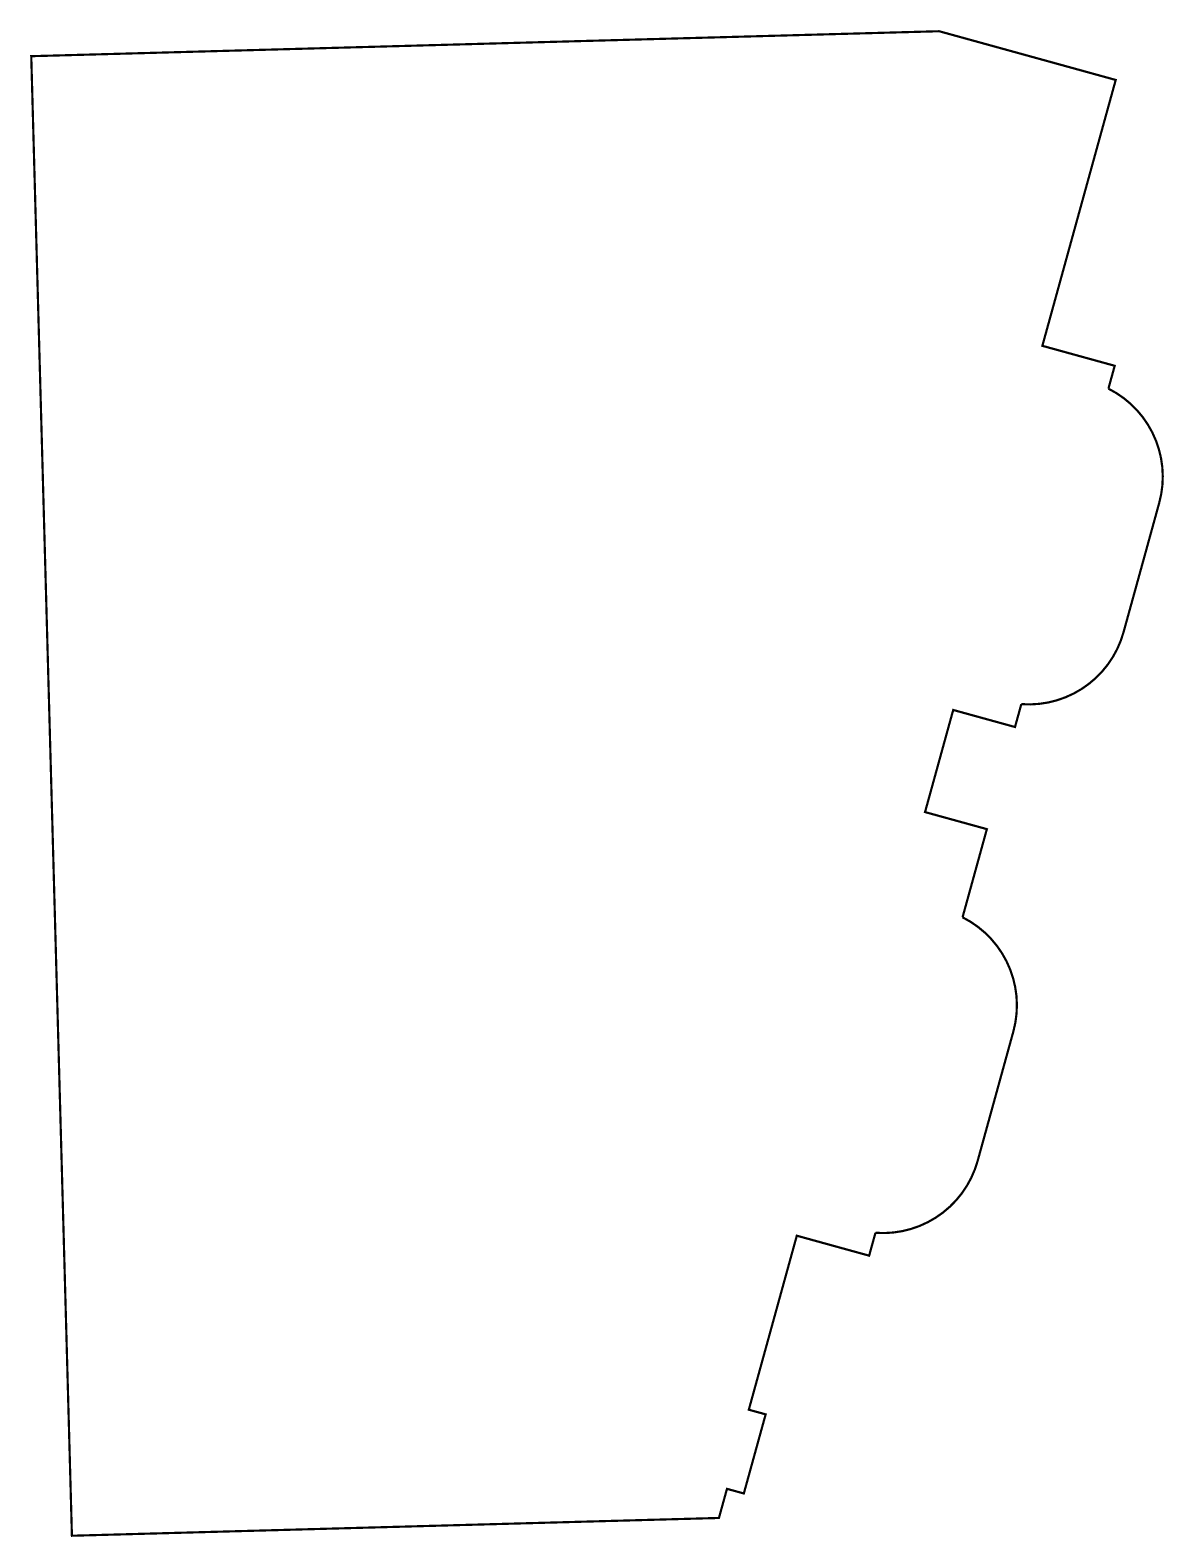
# Model space of a CAD drawing. Header units: millimetres. Extents: x 620001 to 775648, y 210961 to 417815.
import ezdxf

# ---------------------------------------------------------------- set-up
doc = ezdxf.new("R2010")
doc.units = ezdxf.units.MM
doc.linetypes.add('DASH', pattern=[0.35, 0.25, -0.1])
doc.layers.add('A-PLAN-Line', color=154, linetype='Continuous')

msp = doc.modelspace()

# ---------------------------------------------------------------- linework, layer by layer
at = {"layer": 'A-PLAN-Line', "color": 155, "linetype": 'DASH', "ltscale": 5, "const_width": 300}
msp.add_lwpolyline([(620155, 414238), (625738, 211115), (714565, 213556), (715668, 217556), (717982, 216917), (720979, 227780), (718666, 228418), (725257, 252306), (735186, 249566), (736052, 252704, 0.3581578), (750082, 262573), (754983, 280335, 0.3584541), (748009, 296019), (751348, 308123), (742860, 310465), (746729, 324484), (755212, 322144), (756078, 325281, 0.3581578), (770108, 335150, 0.0003569), (775009, 352912, 0.3584541), (768035, 368596), (768900, 371734), (758967, 374475), (769038, 410976), (744800, 417664)], format="xyb", close=True, dxfattribs=at)

doc.saveas('drawing.dxf')
